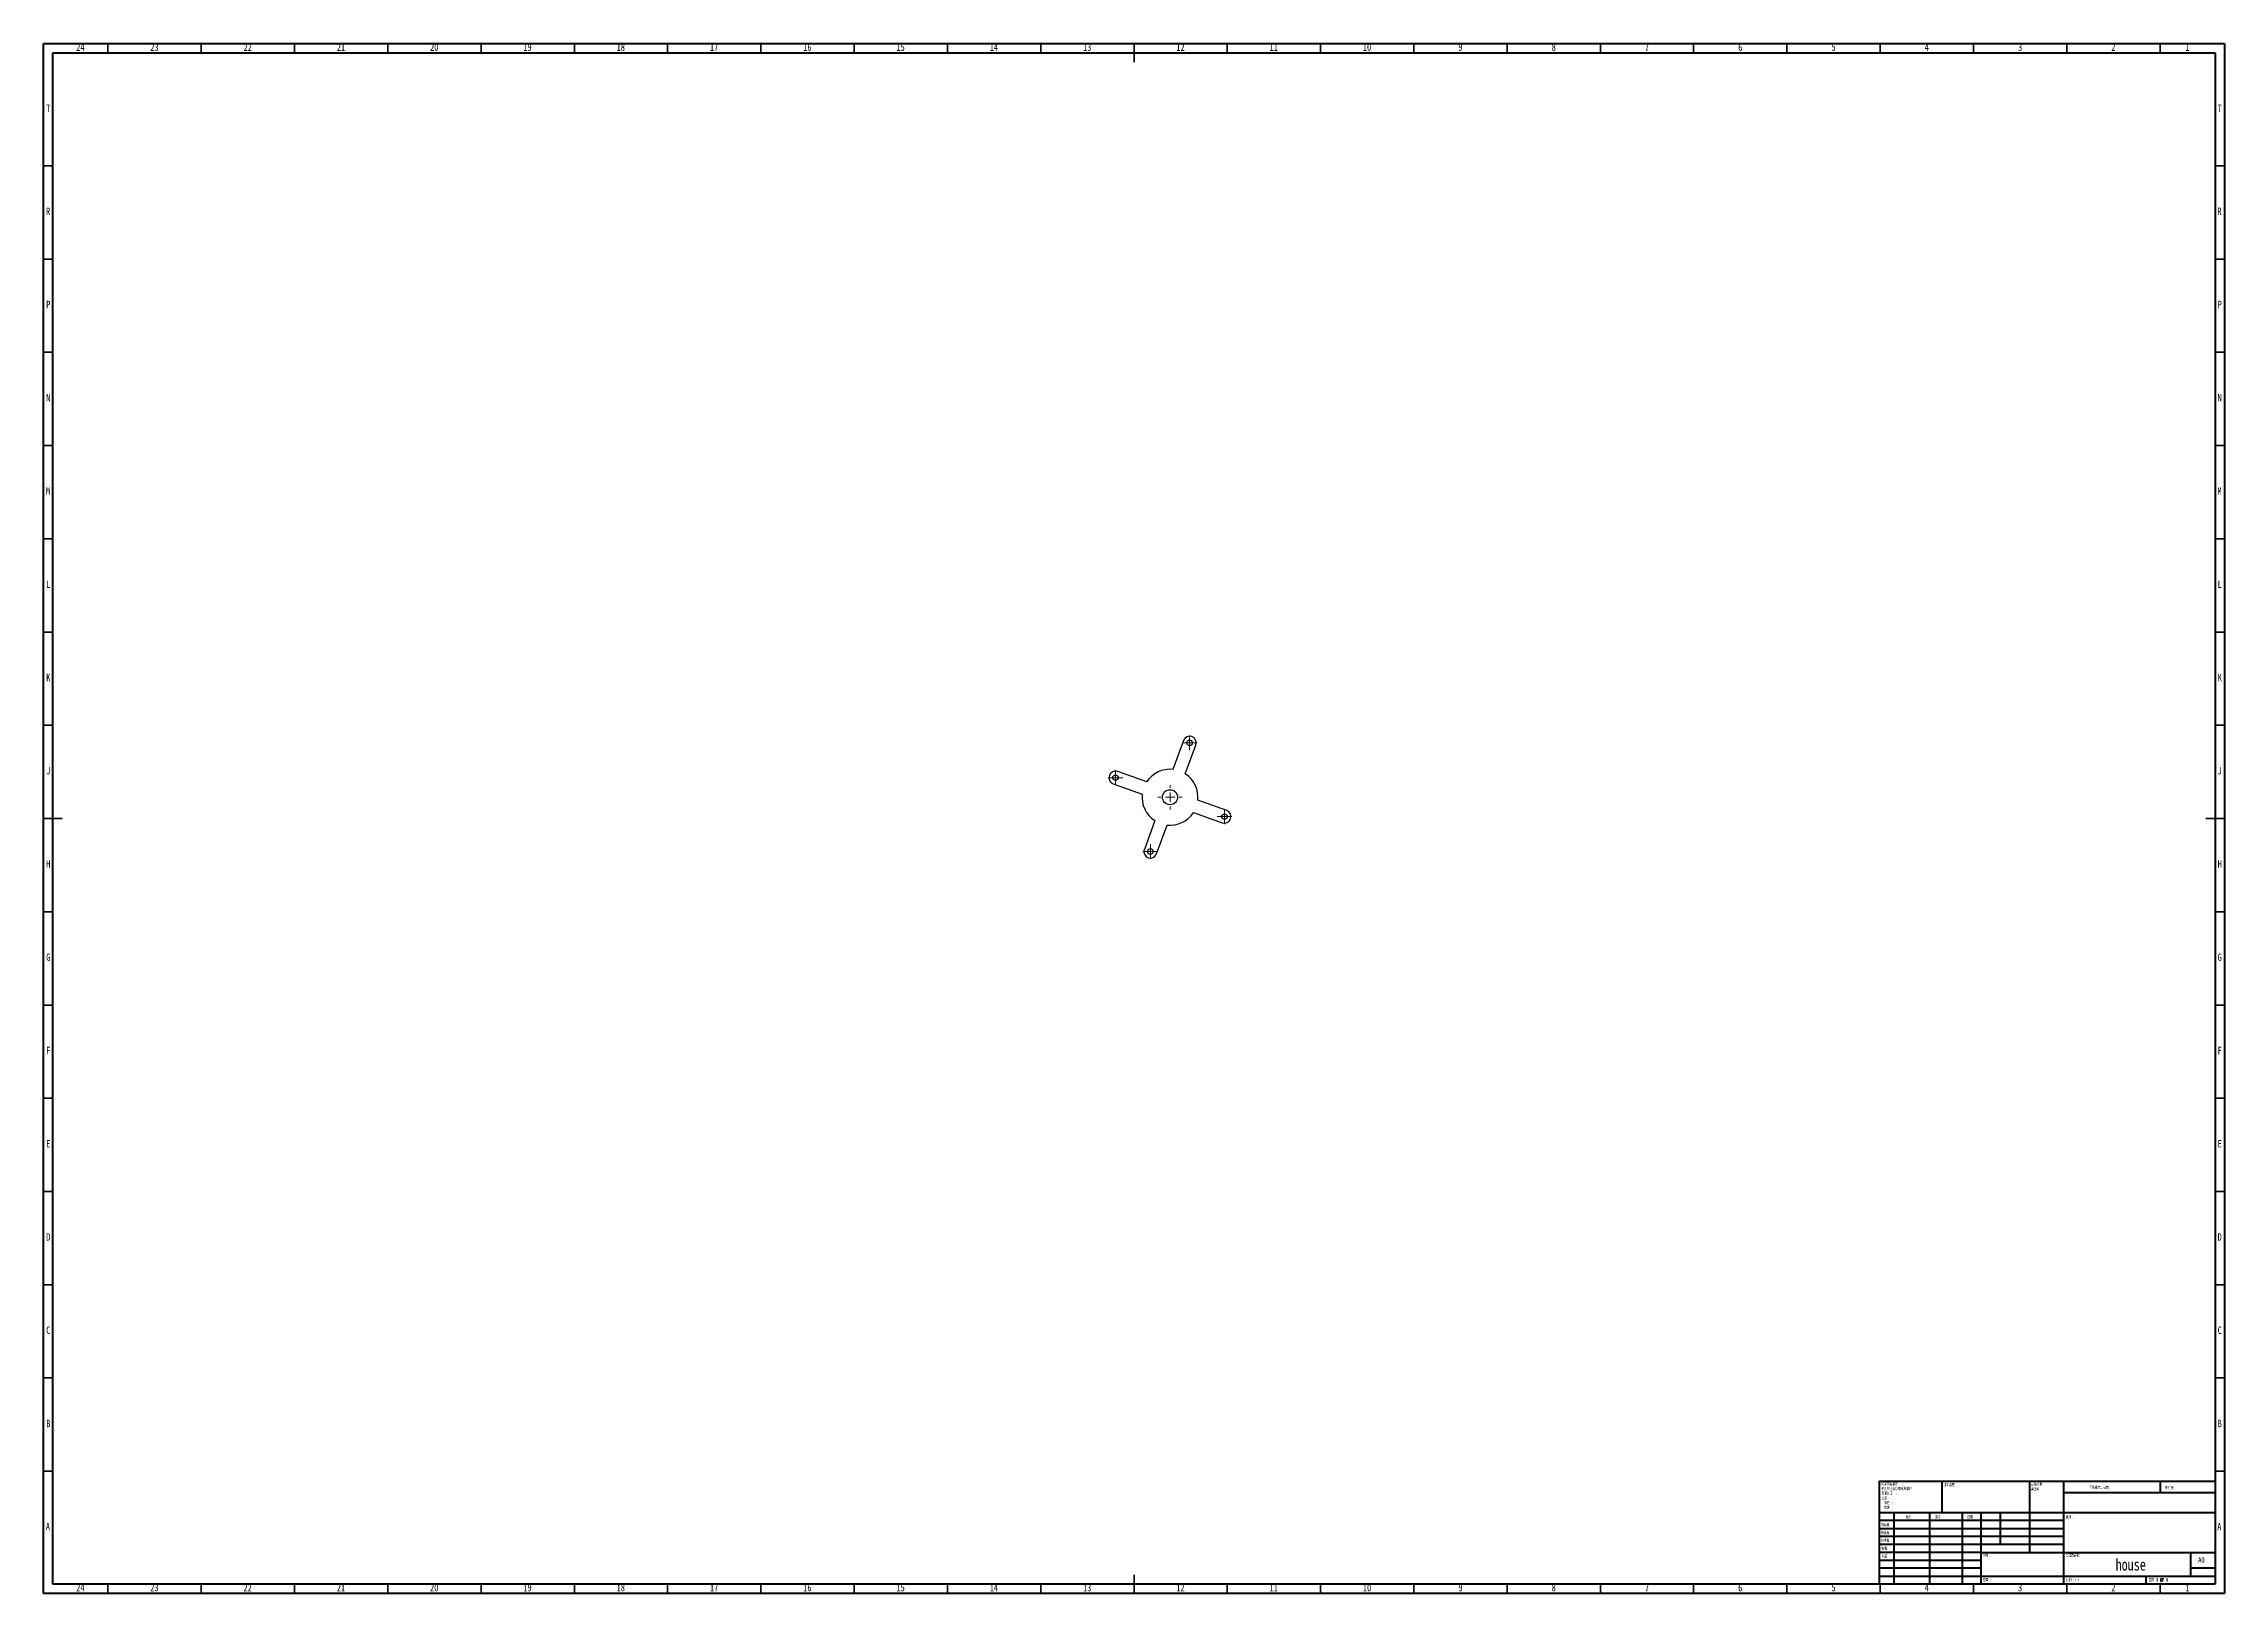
# Model space of a CAD drawing. Header units: millimetres. Extents: x 15 to 1184, y 5 to 836.
import ezdxf

# ---------------------------------------------------------------- set-up
doc = ezdxf.new("R2010")
doc.units = ezdxf.units.MM
doc.styles.add('SLDTEXTSTYLE0', font='TXT', dxfattribs={"width": 0.7, "bigfont": 'bigfont'})
doc.styles.add('SLDTEXTSTYLE1', font='TXT', dxfattribs={"width": 0.75, "bigfont": 'bigfont'})
doc.styles.add('SLDTEXTSTYLE2', font='TXT', dxfattribs={"width": 0.75})
doc.styles.add('SLDTEXTSTYLE3', font='TXT', dxfattribs={"width": 0.666667, "bigfont": 'bigfont'})

# ---------------------------------------------------------------- blocks, each defined once
blk = doc.blocks.new('SW_NOTE_0')
at = {"color": 0, "linetype": 'Continuous', "lineweight": 0, "char_height": 1.5, "attachment_point": 1}
for s, insert, style in [('\\M+18F9C\\M+194F1另\\M+1974C\\M+18E77\\M+192E8', (0, 1.9), 'SLDTEXTSTYLE0'), (':', (11.1, 1.9), 'SLDTEXTSTYLE2'), ('\\M+194DB\\M+191A5\\M+18EDA\\M+190A1\\M+190A5\\M+188C8\\M+19F7C\\M+195C4\\M+188D7\\M+19A64\\M+188CA', (0, -0.6), 'SLDTEXTSTYLE0'), ('\\M+1955C\\M+196CA\\M+189C1\\M+18D48', (0, -3.1), 'SLDTEXTSTYLE0'), ('\\M+18CF6\\M+18DB7', (0, -5.7), 'SLDTEXTSTYLE0'), ('\\M+190FC\\M+190AB', (1.4, -8.2), 'SLDTEXTSTYLE0'), ('\\M+18A70\\M+19378', (1.4, -10.7), 'SLDTEXTSTYLE0'), (':', (3.7, -5.7), 'SLDTEXTSTYLE2'), (':', (5.2, -10.8), 'SLDTEXTSTYLE2'), (':', (5.2, -8.2), 'SLDTEXTSTYLE2'), (':', (7.4, -3.2), 'SLDTEXTSTYLE2')]:
    blk.add_mtext(s, dxfattribs=dict(at, insert=insert, style=style))
blk = doc.blocks.new('SW_NOTE_1')
at = {"color": 0, "linetype": 'Continuous', "lineweight": 0, "char_height": 1.5, "attachment_point": 1}
for s, insert, style in [('\\M+189C1\\M+18D48\\M+1997C\\M+1979D', (0, 1.9), 'SLDTEXTSTYLE0'), (':', (7.4, 1.9), 'SLDTEXTSTYLE2')]:
    blk.add_mtext(s, dxfattribs=dict(at, insert=insert, style=style))
blk = doc.blocks.new('SW_NOTE_2')
at = {"color": 0, "linetype": 'Continuous', "lineweight": 0, "char_height": 1.5, "attachment_point": 1, "style": 'SLDTEXTSTYLE0'}
for s, insert in [('\\M+18B8E\\M+18F9C\\M+196D1\\M+1E7B2', (0, 1.9)), ('\\M+1E46F銳\\M+18A70', (0, -0.6))]:
    blk.add_mtext(s, dxfattribs=dict(at, insert=insert))
blk = doc.blocks.new('SW_NOTE_3')
at = {"color": 0, "linetype": 'Continuous', "lineweight": 0, "char_height": 1.5, "attachment_point": 1}
for s, insert, style in [('\\M+18DDE\\M+197BF', (0, 1.9), 'SLDTEXTSTYLE0'), (':', (3.7, 1.9), 'SLDTEXTSTYLE2')]:
    blk.add_mtext(s, dxfattribs=dict(at, insert=insert, style=style))
blk = doc.blocks.new('SW_NOTE_4')
at = {"color": 0, "linetype": 'Continuous', "lineweight": 0, "char_height": 1.5, "attachment_point": 1}
for s, insert, style in [('\\M+19557\\M+191E8', (0, 1.9), 'SLDTEXTSTYLE0'), (':', (3.7, 1.9), 'SLDTEXTSTYLE2')]:
    blk.add_mtext(s, dxfattribs=dict(at, insert=insert, style=style))
blk = doc.blocks.new('SW_NOTE_5')
at = {"color": 0, "linetype": 'Continuous', "lineweight": 0, "char_height": 1.5, "attachment_point": 1}
for s, insert, style in [('\\M+194E4\\M+197E1', (0, 1.9), 'SLDTEXTSTYLE0'), (':1:1', (3.7, 1.9), 'SLDTEXTSTYLE2')]:
    blk.add_mtext(s, dxfattribs=dict(at, insert=insert, style=style))
blk = doc.blocks.new('SW_NOTE_6')
at = {"color": 0, "linetype": 'Continuous', "lineweight": 0, "attachment_point": 1}
for s, insert, char_height, style in [('\\M+18F64\\M+197CA', (0, 1.9), 1.499, 'SLDTEXTSTYLE0'), (':', (3.7, 1.9), 1.5, 'SLDTEXTSTYLE2')]:
    blk.add_mtext(s, dxfattribs=dict(at, insert=insert, char_height=char_height, style=style))
blk = doc.blocks.new('SW_CENTERMARKSYMBOL_0')
at = {"color": 0, "linetype": 'Continuous', "lineweight": 0}
for p, q in [((-5, 0), (-6.55, 0)), ((0, 0), (-2.5, 0)), ((0, 5), (0, 6.55)), ((0, 0), (0, 2.5)), ((0, 0), (0, -2.5)), ((0, 0), (2.5, 0)), ((5, 0), (6.55, 0)), ((0, -5), (0, -6.55))]:
    blk.add_line(p, q, dxfattribs=at)
blk = doc.blocks.new('SW_CENTERMARKSYMBOL_1')
at = {"color": 0, "linetype": 'Continuous', "lineweight": 0}
for p, q in [((-2.5, 0), (-4, 0)), ((0, 0), (-2.5, 0)), ((0, 2.5), (0, 4)), ((0, 0), (0, 2.5)), ((0, 0), (0, -2.5)), ((0, 0), (2.5, 0)), ((2.5, 0), (4, 0)), ((0, -2.5), (0, -4))]:
    blk.add_line(p, q, dxfattribs=at)
blk = doc.blocks.new('SW_CENTERMARKSYMBOL_2')
at = {"color": 0, "linetype": 'Continuous', "lineweight": 0}
for p, q in [((-2.5, 0), (-4, 0)), ((0, 0), (-2.5, 0)), ((0, 2.5), (0, 4)), ((0, 0), (0, 2.5)), ((0, 0), (0, -2.5)), ((0, 0), (2.5, 0)), ((2.5, 0), (4, 0)), ((0, -2.5), (0, -4))]:
    blk.add_line(p, q, dxfattribs=at)
blk = doc.blocks.new('SW_CENTERMARKSYMBOL_3')
at = {"color": 0, "linetype": 'Continuous', "lineweight": 0}
for p, q in [((-2.5, 0), (-4, 0)), ((0, 0), (-2.5, 0)), ((0, 2.5), (0, 4)), ((0, 0), (0, 2.5)), ((0, 0), (0, -2.5)), ((0, 0), (2.5, 0)), ((2.5, 0), (4, 0)), ((0, -2.5), (0, -4))]:
    blk.add_line(p, q, dxfattribs=at)
blk = doc.blocks.new('SW_CENTERMARKSYMBOL_4')
at = {"color": 0, "linetype": 'Continuous', "lineweight": 0}
for p, q in [((-2.5, 0), (-4, 0)), ((0, 0), (-2.5, 0)), ((0, 2.5), (0, 4)), ((0, 0), (0, 2.5)), ((0, 0), (0, -2.5)), ((0, 0), (2.5, 0)), ((2.5, 0), (4, 0)), ((0, -2.5), (0, -4))]:
    blk.add_line(p, q, dxfattribs=at)

msp = doc.modelspace()

# ---------------------------------------------------------------- linework, layer by layer
at = {"color": 7, "linetype": 'Continuous', "lineweight": 70}
for p, q in [((15, 5), (15, 836)), ((15, 836), (1184, 836)), ((20, 10), (20, 831)), ((20, 831), (1179, 831)), ((1179, 831), (1179, 10)), ((1184, 836), (1184, 5)), ((1184, 5), (15, 5)), ((1179, 10), (20, 10))]:
    msp.add_line(p, q, dxfattribs=at)
at = {"color": 7, "linetype": 'Continuous', "lineweight": 35}
for p, q in [((49.5, 831), (49.5, 836)), ((99.5, 831), (99.5, 836)), ((149.5, 831), (149.5, 836)), ((199.5, 831), (199.5, 836)), ((249.5, 831), (249.5, 836)), ((299.5, 831), (299.5, 836)), ((349.5, 831), (349.5, 836)), ((399.5, 831), (399.5, 836)), ((449.5, 831), (449.5, 836)), ((499.5, 831), (499.5, 836)), ((549.5, 831), (549.5, 836)), ((599.5, 831), (599.5, 836)), ((599.5, 836), (599.5, 826)), ((649.5, 831), (649.5, 836)), ((699.5, 831), (699.5, 836)), ((749.5, 831), (749.5, 836)), ((799.5, 831), (799.5, 836)), ((849.5, 831), (849.5, 836)), ((899.5, 831), (899.5, 836)), ((949.5, 831), (949.5, 836)), ((999.5, 831), (999.5, 836)), ((1049.5, 831), (1049.5, 836)), ((1099.5, 831), (1099.5, 836)), ((1149.5, 831), (1149.5, 836)), ((20, 770.5), (15, 770.5)), ((1179, 770.5), (1184, 770.5)), ((20, 720.5), (15, 720.5)), ((1179, 720.5), (1184, 720.5)), ((20, 670.5), (15, 670.5)), ((1179, 670.5), (1184, 670.5)), ((20, 620.5), (15, 620.5)), ((1179, 620.5), (1184, 620.5)), ((20, 570.5), (15, 570.5)), ((1179, 570.5), (1184, 570.5)), ((20, 520.5), (15, 520.5)), ((1179, 520.5), (1184, 520.5)), ((20, 470.5), (15, 470.5)), ((1179, 470.5), (1184, 470.5)), ((20, 420.5), (15, 420.5)), ((15, 420.5), (25, 420.5)), ((1184, 420.5), (1174, 420.5)), ((1179, 420.5), (1184, 420.5)), ((20, 370.5), (15, 370.5)), ((1179, 370.5), (1184, 370.5)), ((20, 320.5), (15, 320.5)), ((1179, 320.5), (1184, 320.5)), ((20, 270.5), (15, 270.5)), ((1179, 270.5), (1184, 270.5)), ((20, 220.5), (15, 220.5)), ((1179, 220.5), (1184, 220.5)), ((20, 170.5), (15, 170.5)), ((1179, 170.5), (1184, 170.5)), ((20, 120.5), (15, 120.5)), ((1179, 120.5), (1184, 120.5)), ((20, 70.5), (15, 70.5)), ((1179, 70.5), (1184, 70.5)), ((599.5, 5), (599.5, 15)), ((49.5, 10), (49.5, 5)), ((99.5, 10), (99.5, 5)), ((149.5, 10), (149.5, 5)), ((199.5, 10), (199.5, 5)), ((249.5, 10), (249.5, 5)), ((299.5, 10), (299.5, 5)), ((349.5, 10), (349.5, 5)), ((399.5, 10), (399.5, 5)), ((449.5, 10), (449.5, 5)), ((499.5, 10), (499.5, 5)), ((549.5, 10), (549.5, 5)), ((599.5, 10), (599.5, 5)), ((649.5, 10), (649.5, 5)), ((699.5, 10), (699.5, 5)), ((749.5, 10), (749.5, 5)), ((799.5, 10), (799.5, 5)), ((849.5, 10), (849.5, 5)), ((899.5, 10), (899.5, 5)), ((949.5, 10), (949.5, 5)), ((999.5, 10), (999.5, 5)), ((1049.5, 10), (1049.5, 5)), ((1099.5, 10), (1099.5, 5)), ((1149.5, 10), (1149.5, 5))]:
    msp.add_line(p, q, dxfattribs=at)
at = {"color": 7, "linetype": 'Continuous', "lineweight": 25}
for p, q in [((626, 462.3), (620.4, 446.8)), ((627, 444.5), (632.6, 459.9)), ((606.3, 440.2), (590.8, 445.7)), ((588.4, 439.1), (603.9, 433.6)), ((631.4, 423.7), (646.8, 418.2)), ((649.2, 424.8), (633.7, 430.3)), ((610.6, 419.4), (605.1, 403.9)), ((611.6, 401.6), (617.2, 417))]:
    msp.add_line(p, q, dxfattribs=at)
at = {"color": 7, "linetype": 'Continuous', "lineweight": 50}
for p, q in [((999, 65.2), (1179, 65.2)), ((999, 65.2), (999, 10)), ((1032.8, 48.2), (1032.8, 65.2)), ((1079.6, 65.2), (1079.6, 27)), ((1097.8, 65.2), (1097.8, 10)), ((1179, 58.9), (1097.8, 58.9)), ((1149.8, 58.9), (1149.8, 65.2)), ((1179, 48.2), (999, 48.2)), ((1006.8, 48.2), (1006.8, 10)), ((1026, 48.2), (1026, 10)), ((1043.4, 48.2), (1043.4, 10)), ((1053.6, 10), (1053.6, 48.2)), ((1064, 31.2), (1064, 48.2)), ((1097.8, 44), (999, 44)), ((1097.8, 39.7), (999, 39.7)), ((1097.8, 35.5), (999, 35.5)), ((1097.8, 31.2), (999, 31.2)), ((1053.6, 27), (999, 27)), ((1053.6, 27), (1179, 27)), ((1166, 14.2), (1166, 27)), ((1053.6, 22.7), (999, 22.7)), ((1053.6, 18.5), (999, 18.5)), ((999, 14.2), (1179, 14.2)), ((1142, 10), (1142, 14.2)), ((1179, 18.5), (1166, 18.5))]:
    msp.add_line(p, q, dxfattribs=at)
at = {"color": 7, "linetype": 'Continuous', "lineweight": 25}
for centre, radius in [((629.3, 461.1), 1.5), ((589.6, 442.4), 1.5), ((618.8, 431.9), 4.05), ((648, 421.5), 1.5), ((608.3, 402.8), 1.5)]:
    msp.add_circle(centre, radius, dxfattribs=at)
for centre, radius, start, end in [((629.3, 461.1), 3.5, 340.282, 160.282), ((589.6, 442.4), 3.5, 70.282, 250.282), ((618.8, 431.9), 15, 83.7754, 146.7886), ((618.8, 431.9), 15, 353.7754, 56.7886), ((618.8, 431.9), 15, 173.7754, 236.7886), ((618.8, 431.9), 15, 263.7754, 326.7886), ((648, 421.5), 3.5, 250.282, 70.282), ((608.3, 402.8), 3.5, 160.282, 340.282)]:
    msp.add_arc(centre, radius, start, end, dxfattribs=at)

# ---------------------------------------------------------------- block references
at = {"color": 7, "linetype": 'Continuous', "lineweight": 0}
for name, p in [('SW_CENTERMARKSYMBOL_1', (629.3, 461.1)), ('SW_CENTERMARKSYMBOL_3', (589.6, 442.4)), ('SW_CENTERMARKSYMBOL_0', (618.8, 431.9)), ('SW_CENTERMARKSYMBOL_2', (648, 421.5)), ('SW_CENTERMARKSYMBOL_4', (608.3, 402.8)), ('SW_NOTE_0', (1000.2, 62.4)), ('SW_NOTE_1', (1033.4, 62)), ('SW_NOTE_2', (1080.3, 62.1)), ('SW_NOTE_4', (1099, 44.6)), ('SW_NOTE_3', (1054.6, 24.1)), ('SW_NOTE_6', (1054.6, 11)), ('SW_NOTE_5', (1099.1, 11))]:
    msp.add_blockref(name, p, dxfattribs=at)

# ---------------------------------------------------------------- texts
for s, insert, char_height, attachment_point, style in [('24', (34.7, 836.1), 3.97, 2, 'SLDTEXTSTYLE2'), ('23', (74.4, 836.1), 3.97, 2, 'SLDTEXTSTYLE2'), ('22', (124.4, 836.1), 3.97, 2, 'SLDTEXTSTYLE2'), ('21', (174.4, 836.1), 3.97, 2, 'SLDTEXTSTYLE2'), ('20', (224.4, 836.1), 3.97, 2, 'SLDTEXTSTYLE2'), ('19', (274.4, 836.1), 3.97, 2, 'SLDTEXTSTYLE2'), ('18', (324.4, 836.1), 3.97, 2, 'SLDTEXTSTYLE2'), ('17', (374.4, 836.1), 3.97, 2, 'SLDTEXTSTYLE2'), ('16', (424.4, 836.1), 3.97, 2, 'SLDTEXTSTYLE2'), ('15', (474.4, 836.1), 3.97, 2, 'SLDTEXTSTYLE2'), ('14', (524.4, 836.1), 3.97, 2, 'SLDTEXTSTYLE2'), ('13', (574.4, 836.1), 3.97, 2, 'SLDTEXTSTYLE2'), ('12', (624.4, 836.1), 3.97, 2, 'SLDTEXTSTYLE2'), ('11', (674.4, 836.1), 3.97, 2, 'SLDTEXTSTYLE2'), ('10', (724.4, 836.1), 3.97, 2, 'SLDTEXTSTYLE2'), ('9', (774.5, 836.1), 3.97, 2, 'SLDTEXTSTYLE2'), ('8', (824.5, 836.1), 3.97, 2, 'SLDTEXTSTYLE2'), ('7', (874.5, 836.1), 3.97, 2, 'SLDTEXTSTYLE2'), ('6', (924.5, 836.1), 3.97, 2, 'SLDTEXTSTYLE2'), ('5', (974.5, 836.1), 3.97, 2, 'SLDTEXTSTYLE2'), ('4', (1024.5, 836.1), 3.97, 2, 'SLDTEXTSTYLE2'), ('3', (1074.5, 836.1), 3.97, 2, 'SLDTEXTSTYLE2'), ('2', (1124.5, 836.1), 3.97, 2, 'SLDTEXTSTYLE2'), ('1', (1164.2, 836.1), 3.97, 2, 'SLDTEXTSTYLE2'), ('T', (17.5, 803.3), 3.97, 2, 'SLDTEXTSTYLE2'), ('T', (1181.5, 803.3), 3.97, 2, 'SLDTEXTSTYLE2'), ('R', (17.4, 748.1), 3.97, 2, 'SLDTEXTSTYLE2'), ('R', (1181.4, 748.1), 3.97, 2, 'SLDTEXTSTYLE2'), ('P', (17.5, 698.1), 3.97, 2, 'SLDTEXTSTYLE2'), ('P', (1181.5, 698.1), 3.97, 2, 'SLDTEXTSTYLE2'), ('N', (17.5, 648.1), 3.97, 2, 'SLDTEXTSTYLE2'), ('N', (1181.5, 648.1), 3.97, 2, 'SLDTEXTSTYLE2'), ('M', (17.4, 598.1), 3.97, 2, 'SLDTEXTSTYLE2'), ('M', (1181.4, 598.1), 3.97, 2, 'SLDTEXTSTYLE2'), ('L', (17.5, 548.1), 3.97, 2, 'SLDTEXTSTYLE2'), ('L', (1181.5, 548.1), 3.97, 2, 'SLDTEXTSTYLE2'), ('K', (17.5, 498.1), 3.97, 2, 'SLDTEXTSTYLE2'), ('K', (1181.5, 498.1), 3.97, 2, 'SLDTEXTSTYLE2'), ('J', (17.5, 448.1), 3.97, 2, 'SLDTEXTSTYLE2'), ('J', (1181.5, 448.1), 3.97, 2, 'SLDTEXTSTYLE2'), ('H', (17.5, 398.1), 3.97, 2, 'SLDTEXTSTYLE2'), ('H', (1181.5, 398.1), 3.97, 2, 'SLDTEXTSTYLE2'), ('G', (17.5, 348.1), 3.97, 2, 'SLDTEXTSTYLE2'), ('G', (1181.5, 348.1), 3.97, 2, 'SLDTEXTSTYLE2'), ('F', (17.5, 298.1), 3.97, 2, 'SLDTEXTSTYLE2'), ('F', (1181.5, 298.1), 3.97, 2, 'SLDTEXTSTYLE2'), ('E', (17.5, 248.1), 3.97, 2, 'SLDTEXTSTYLE2'), ('E', (1181.5, 248.1), 3.97, 2, 'SLDTEXTSTYLE2'), ('D', (17.5, 198.1), 3.97, 2, 'SLDTEXTSTYLE2'), ('D', (1181.5, 198.1), 3.97, 2, 'SLDTEXTSTYLE2'), ('C', (17.5, 148.1), 3.97, 2, 'SLDTEXTSTYLE2'), ('C', (1181.5, 148.1), 3.97, 2, 'SLDTEXTSTYLE2'), ('B', (17.5, 98.1), 3.97, 2, 'SLDTEXTSTYLE2'), ('B', (1181.5, 98.1), 3.97, 2, 'SLDTEXTSTYLE2'), ('\\M+19573\\M+19776\\M+18F6B\\M+195FA\\M+18D48\\M+192F6\\M+19AA4', (1111.6, 62.5), 1.5, 1, 'SLDTEXTSTYLE0'), ('\\M+18F43\\M+192F9\\M+194C5', (1152.3, 62.3), 1.5, 1, 'SLDTEXTSTYLE0'), ('A', (17.3, 42.8), 3.97, 2, 'SLDTEXTSTYLE2'), ('\\M+1E389\\M+190BB\\M+18ED2', (1000, 42.4), 1.5, 1, 'SLDTEXTSTYLE0'), ('\\M+19EFB查\\M+18ED2', (1000, 38.2), 1.5, 1, 'SLDTEXTSTYLE0'), ('\\M+190A9\\M+196BC', (1013.3, 46.5), 1.5, 1, 'SLDTEXTSTYLE0'), ('\\M+1E2D3\\M+196BC', (1029, 46.6), 1.5, 1, 'SLDTEXTSTYLE0'), ('\\M+193FA\\M+18AFA', (1046.2, 46.6), 1.5, 1, 'SLDTEXTSTYLE0'), ('A', (1181.3, 42.8), 3.97, 2, 'SLDTEXTSTYLE2'), ('\\M+18A6A\\M+18F79\\M+18ED2', (1000, 34.1), 1.5, 1, 'SLDTEXTSTYLE0'), ('\\M+190BB\\M+192F6', (1000.2, 29.7), 1.5, 1, 'SLDTEXTSTYLE1'), ('\\M+19569\\M+18AC7', (1000.3, 25.5), 1.5, 1, 'SLDTEXTSTYLE0'), ('\\M+18D48\\M+192F6\\M+19AA4\\M+195D2\\M+1E56A', (1098.9, 26), 1.5, 1, 'SLDTEXTSTYLE0'), ('house', (1133.8, 23.6), 6.35, 2, 'SLDTEXTSTYLE2'), ('A0', (1169.9, 24.4), 2.91, 1, 'SLDTEXTSTYLE2'), ('\\M+19AA4\\M+195C5 1 OF 1', (1143.5, 12.9), 1.5, 1, 'SLDTEXTSTYLE3'), ('24', (34.7, 10.1), 3.97, 2, 'SLDTEXTSTYLE2'), ('23', (74.4, 10.1), 3.97, 2, 'SLDTEXTSTYLE2'), ('22', (124.4, 10.1), 3.97, 2, 'SLDTEXTSTYLE2'), ('21', (174.4, 10.1), 3.97, 2, 'SLDTEXTSTYLE2'), ('20', (224.4, 10.1), 3.97, 2, 'SLDTEXTSTYLE2'), ('19', (274.4, 10.1), 3.97, 2, 'SLDTEXTSTYLE2'), ('18', (324.4, 10.1), 3.97, 2, 'SLDTEXTSTYLE2'), ('17', (374.4, 10.1), 3.97, 2, 'SLDTEXTSTYLE2'), ('16', (424.4, 10.1), 3.97, 2, 'SLDTEXTSTYLE2'), ('15', (474.4, 10.1), 3.97, 2, 'SLDTEXTSTYLE2'), ('14', (524.4, 10.1), 3.97, 2, 'SLDTEXTSTYLE2'), ('13', (574.4, 10.1), 3.97, 2, 'SLDTEXTSTYLE2'), ('12', (624.4, 10.1), 3.97, 2, 'SLDTEXTSTYLE2'), ('11', (674.4, 10.1), 3.97, 2, 'SLDTEXTSTYLE2'), ('10', (724.4, 10.1), 3.97, 2, 'SLDTEXTSTYLE2'), ('9', (774.5, 10.1), 3.97, 2, 'SLDTEXTSTYLE2'), ('8', (824.5, 10.1), 3.97, 2, 'SLDTEXTSTYLE2'), ('7', (874.5, 10.1), 3.97, 2, 'SLDTEXTSTYLE2'), ('6', (924.5, 10.1), 3.97, 2, 'SLDTEXTSTYLE2'), ('5', (974.5, 10.1), 3.97, 2, 'SLDTEXTSTYLE2'), ('4', (1024.5, 10.1), 3.97, 2, 'SLDTEXTSTYLE2'), ('3', (1074.5, 10.1), 3.97, 2, 'SLDTEXTSTYLE2'), ('2', (1124.5, 10.1), 3.97, 2, 'SLDTEXTSTYLE2'), ('1', (1164.2, 10.1), 3.97, 2, 'SLDTEXTSTYLE2')]:
    msp.add_mtext(s, dxfattribs=dict(at, insert=insert, char_height=char_height, attachment_point=attachment_point, style=style))

doc.saveas('drawing.dxf')
